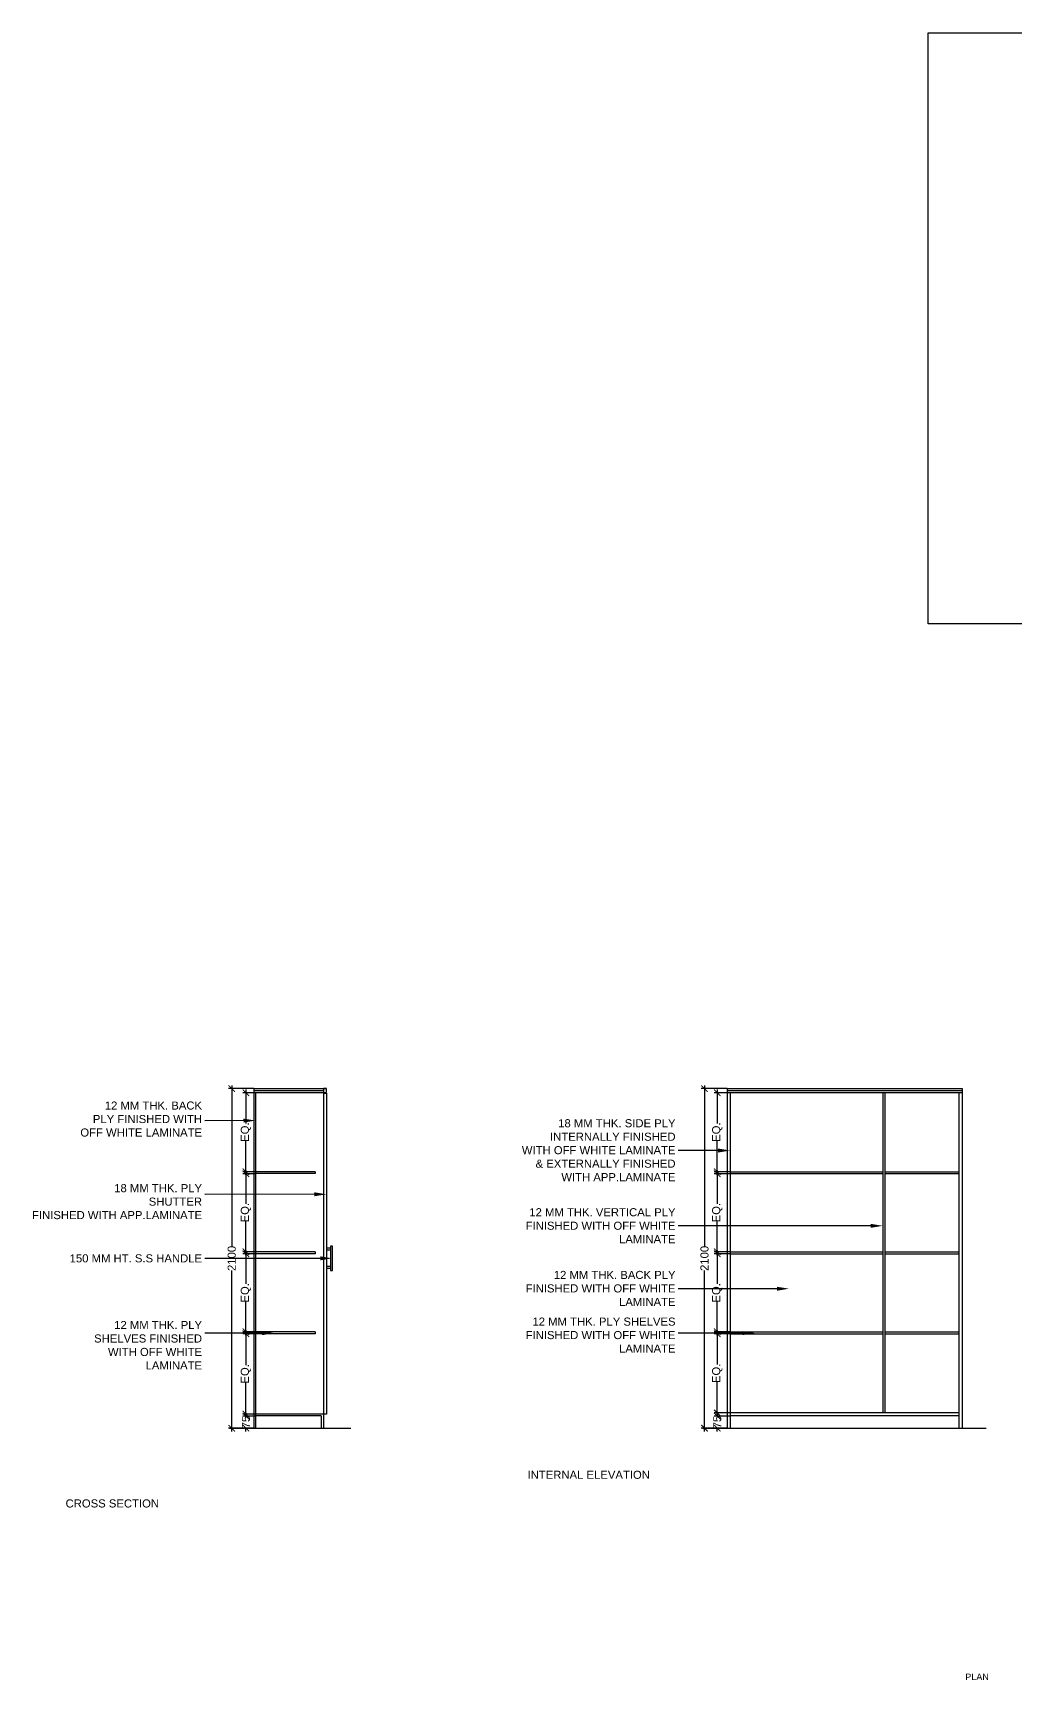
# Model space of a CAD drawing. Header units: millimetres. Extents: x -661525 to 498941, y 282148 to 1359693.
# Drawn here: x -349018 to -342945, y 282182 to 292369 of the extents above; entities that cross this region are included whole.
import ezdxf
from ezdxf import colors
from ezdxf.entities.mleader import LeaderData, LeaderLine
from ezdxf.math import Vec2, Vec3

# ---------------------------------------------------------------- set-up
doc = ezdxf.new("R2010")
doc.units = ezdxf.units.MM
doc.header["$LTSCALE"] = 2.5
doc.header["$PDMODE"] = 35
doc.header["$PDSIZE"] = 15
doc.layers.get('0').update_dxf_attribs({"linetype": 'CONTINUOUS'})
doc.layers.get('DEFPOINTS').update_dxf_attribs({"linetype": 'CONTINUOUS'})
doc.layers.add('DIM', color=47, linetype='CONTINUOUS', lineweight=18)
doc.layers.add('TEXT', color=7, linetype='CONTINUOUS', lineweight=9)
doc.layers.add('DOOR TYPE', color=7, linetype='CONTINUOUS')
doc.layers.add('I-FURN', color=14, linetype='CONTINUOUS')
doc.styles.add('ARIAL', font='arial.ttf')
doc.styles.add('COMPLEX', font='complex.shx', dxfattribs={"width": 0.8})
doc.styles.add('SIMPLEX', font='verdana.ttf', dxfattribs={"height": 200})
doc.styles.get("Standard").update_dxf_attribs({"font": 'txt.shx', "height": 1})
doc.dimstyles.new('TICK100', dxfattribs={"dimtxt": 250, "dimasz": 200, "dimexe": 150, "dimexo": 10, "dimgap": 50, "dimtad": 0, "dimdec": 0, "dimrnd": 5, "dimzin": 1, "dimdsep": 46, "dimtxsty": 'COMPLEX', "dimblk1": 'ARCHTICK', "dimblk2": 'ARCHTICK', "dimsah": 1, "dimcen": 0.09375, "dimdle": 150, "dimclrd": 11, "dimclre": 11, "dimclrt": 7, "dimadec": 0, "dimazin": 0, "dimtfac": 1, "dimtdec": 0, "dimtofl": 0, "dimtmove": 0, "dimatfit": 3, "dimldrblk": 'OPEN90', "dimfxl": 1, "dimtolj": 1, "dimtzin": 1, "dimarcsym": 0})

# ---------------------------------------------------------------- blocks, each defined once
blk = doc.blocks.new('_ARCHTICK')
at = {"color": 0, "linetype": 'ByBlock', "const_width": 0.15}
blk.add_lwpolyline([(-0.5, -0.5), (0.5, 0.5)], dxfattribs=at)
blk = doc.blocks.new('*D111')
at = {"layer": 'DEFPOINTS', "color": 0, "transparency": 16777216}
for p in [(-347701, 283815), (-347653, 283740), (-347641, 283815)]:
    blk.add_point(p, dxfattribs=at)
at = {"layer": 'DIM', "color": 8, "lineweight": -2, "transparency": 16777216}
for p, q in [((-347701, 283835), (-347701, 283814)), ((-347641, 283815), (-347721, 283815)), ((-347653, 283740), (-347721, 283740)), ((-347701, 283720), (-347701, 283742))]:
    blk.add_line(p, q, dxfattribs=at)
at = {"layer": 'DIM', "color": 8, "lineweight": -2, "transparency": 16777216, "xscale": 40, "yscale": 40, "zscale": 40}
for p, rotation in [((-347701, 283815), 90), ((-347701, 283740), 270)]:
    blk.add_blockref('_ARCHTICK', p, dxfattribs=dict(at, rotation=rotation))
at = {"layer": 'DIM', "color": 1, "transparency": 16777216, "insert": (-347701, 283778), "char_height": 50, "attachment_point": 5, "rotation": 90, "style": 'ARIAL'}
blk.add_mtext('\\A1;75', dxfattribs=at)
blk = doc.blocks.new('*D112')
at = {"layer": 'DEFPOINTS', "color": 0, "transparency": 16777216}
for p in [(-347701, 284324), (-347641, 284324), (-347641, 283827)]:
    blk.add_point(p, dxfattribs=at)
at = {"layer": 'DIM', "color": 8, "lineweight": -2, "transparency": 16777216}
for p, q in [((-347701, 284344), (-347701, 284130)), ((-347641, 284324), (-347721, 284324)), ((-347701, 283807), (-347701, 284021)), ((-347641, 283827), (-347721, 283827))]:
    blk.add_line(p, q, dxfattribs=at)
at = {"layer": 'DIM', "color": 8, "lineweight": -2, "transparency": 16777216, "xscale": 40, "yscale": 40, "zscale": 40}
for p, rotation in [((-347701, 284324), 90), ((-347701, 283827), 270)]:
    blk.add_blockref('_ARCHTICK', p, dxfattribs=dict(at, rotation=rotation))
at = {"layer": 'DIM', "color": 1, "transparency": 16777216, "insert": (-347701, 284076), "char_height": 50, "attachment_point": 5, "rotation": 90, "style": 'ARIAL'}
blk.add_mtext('\\A1;EQ.', dxfattribs=at)
blk = doc.blocks.new('*D113')
at = {"layer": 'DEFPOINTS', "color": 0, "transparency": 16777216}
for p in [(-347701, 284819), (-347641, 284819), (-347641, 284336)]:
    blk.add_point(p, dxfattribs=at)
at = {"layer": 'DIM', "color": 8, "lineweight": -2, "transparency": 16777216}
for p, q in [((-347701, 284839), (-347701, 284632)), ((-347641, 284819), (-347721, 284819)), ((-347701, 284316), (-347701, 284523)), ((-347641, 284336), (-347721, 284336))]:
    blk.add_line(p, q, dxfattribs=at)
at = {"layer": 'DIM', "color": 8, "lineweight": -2, "transparency": 16777216, "xscale": 40, "yscale": 40, "zscale": 40}
for p, rotation in [((-347701, 284819), 90), ((-347701, 284336), 270)]:
    blk.add_blockref('_ARCHTICK', p, dxfattribs=dict(at, rotation=rotation))
at = {"layer": 'DIM', "color": 1, "transparency": 16777216, "insert": (-347701, 284577), "char_height": 50, "attachment_point": 5, "rotation": 90, "style": 'ARIAL'}
blk.add_mtext('\\A1;EQ.', dxfattribs=at)
blk = doc.blocks.new('*D114')
at = {"layer": 'DEFPOINTS', "color": 0, "transparency": 16777216}
for p in [(-347701, 285314), (-347641, 285314), (-347641, 284831)]:
    blk.add_point(p, dxfattribs=at)
at = {"layer": 'DIM', "color": 8, "lineweight": -2, "transparency": 16777216}
for p, q in [((-347641, 285314), (-347721, 285314)), ((-347701, 285334), (-347701, 285127)), ((-347701, 284811), (-347701, 285018)), ((-347641, 284831), (-347721, 284831))]:
    blk.add_line(p, q, dxfattribs=at)
at = {"layer": 'DIM', "color": 8, "lineweight": -2, "transparency": 16777216, "xscale": 40, "yscale": 40, "zscale": 40}
for p, rotation in [((-347701, 285314), 90), ((-347701, 284831), 270)]:
    blk.add_blockref('_ARCHTICK', p, dxfattribs=dict(at, rotation=rotation))
at = {"layer": 'DIM', "color": 1, "transparency": 16777216, "insert": (-347701, 285073), "char_height": 50, "attachment_point": 5, "rotation": 90, "style": 'ARIAL'}
blk.add_mtext('\\A1;EQ.', dxfattribs=at)
blk = doc.blocks.new('*D115')
at = {"layer": 'DEFPOINTS', "color": 0, "transparency": 16777216}
for p in [(-347701, 285815), (-347641, 285815), (-347641, 285326)]:
    blk.add_point(p, dxfattribs=at)
at = {"layer": 'DIM', "color": 8, "lineweight": -2, "transparency": 16777216}
for p, q in [((-347641, 285815), (-347721, 285815)), ((-347701, 285835), (-347701, 285625)), ((-347701, 285306), (-347701, 285516)), ((-347641, 285326), (-347721, 285326))]:
    blk.add_line(p, q, dxfattribs=at)
at = {"layer": 'DIM', "color": 8, "lineweight": -2, "transparency": 16777216, "xscale": 40, "yscale": 40, "zscale": 40}
for p, rotation in [((-347701, 285815), 90), ((-347701, 285326), 270)]:
    blk.add_blockref('_ARCHTICK', p, dxfattribs=dict(at, rotation=rotation))
at = {"layer": 'DIM', "color": 1, "transparency": 16777216, "insert": (-347701, 285571), "char_height": 50, "attachment_point": 5, "rotation": 90, "style": 'ARIAL'}
blk.add_mtext('\\A1;EQ.', dxfattribs=at)
blk = doc.blocks.new('*D116')
at = {"layer": 'DEFPOINTS', "color": 0, "transparency": 16777216}
for p in [(-347653, 285840), (-347789, 283740), (-347653, 283740)]:
    blk.add_point(p, dxfattribs=at)
at = {"layer": 'DIM', "color": 8, "lineweight": -2, "transparency": 16777216}
for p, q in [((-347789, 285860), (-347789, 284865)), ((-347653, 285840), (-347809, 285840)), ((-347789, 283720), (-347789, 284715)), ((-347653, 283740), (-347809, 283740))]:
    blk.add_line(p, q, dxfattribs=at)
at = {"layer": 'DIM', "color": 8, "lineweight": -2, "transparency": 16777216, "xscale": 40, "yscale": 40, "zscale": 40}
for p, rotation in [((-347789, 285840), 90), ((-347789, 283740), 270)]:
    blk.add_blockref('_ARCHTICK', p, dxfattribs=dict(at, rotation=rotation))
at = {"layer": 'DIM', "color": 1, "transparency": 16777216, "insert": (-347789, 284790), "char_height": 50, "attachment_point": 5, "rotation": 90, "style": 'ARIAL'}
blk.add_mtext('\\A1;2100', dxfattribs=at)
blk = doc.blocks.new('*D117')
at = {"layer": 'DEFPOINTS', "color": 0, "transparency": 16777216}
for p in [(-344786, 283815), (-344725, 283740), (-344706, 283815)]:
    blk.add_point(p, dxfattribs=at)
at = {"layer": 'DIM', "color": 8, "lineweight": -2, "transparency": 16777216}
for p, q in [((-344786, 283835), (-344786, 283814)), ((-344706, 283815), (-344806, 283815)), ((-344725, 283740), (-344806, 283740)), ((-344786, 283720), (-344786, 283742))]:
    blk.add_line(p, q, dxfattribs=at)
at = {"layer": 'DIM', "color": 8, "lineweight": -2, "transparency": 16777216, "xscale": 40, "yscale": 40, "zscale": 40}
for p, rotation in [((-344786, 283815), 90), ((-344786, 283740), 270)]:
    blk.add_blockref('_ARCHTICK', p, dxfattribs=dict(at, rotation=rotation))
at = {"layer": 'DIM', "color": 1, "transparency": 16777216, "insert": (-344786, 283778), "char_height": 50, "attachment_point": 5, "rotation": 90, "style": 'ARIAL'}
blk.add_mtext('\\A1;75', dxfattribs=at)
blk = doc.blocks.new('*D118')
at = {"layer": 'DEFPOINTS', "color": 0, "transparency": 16777216}
for p in [(-344786, 284324), (-344706, 284324), (-344706, 283834)]:
    blk.add_point(p, dxfattribs=at)
at = {"layer": 'DIM', "color": 8, "lineweight": -2, "transparency": 16777216}
for p, q in [((-344786, 284344), (-344786, 284133)), ((-344706, 284324), (-344806, 284324)), ((-344786, 283814), (-344786, 284025)), ((-344706, 283834), (-344806, 283834))]:
    blk.add_line(p, q, dxfattribs=at)
at = {"layer": 'DIM', "color": 8, "lineweight": -2, "transparency": 16777216, "xscale": 40, "yscale": 40, "zscale": 40}
for p, rotation in [((-344786, 284324), 90), ((-344786, 283834), 270)]:
    blk.add_blockref('_ARCHTICK', p, dxfattribs=dict(at, rotation=rotation))
at = {"layer": 'DIM', "color": 1, "transparency": 16777216, "insert": (-344786, 284079), "char_height": 50, "attachment_point": 5, "rotation": 90, "style": 'ARIAL'}
blk.add_mtext('\\A1;EQ.', dxfattribs=at)
blk = doc.blocks.new('*D119')
at = {"layer": 'DEFPOINTS', "color": 0, "transparency": 16777216}
for p in [(-344786, 284819), (-344706, 284819), (-344706, 284336)]:
    blk.add_point(p, dxfattribs=at)
at = {"layer": 'DIM', "color": 8, "lineweight": -2, "transparency": 16777216}
for p, q in [((-344786, 284839), (-344786, 284632)), ((-344706, 284819), (-344806, 284819)), ((-344786, 284316), (-344786, 284523)), ((-344706, 284336), (-344806, 284336))]:
    blk.add_line(p, q, dxfattribs=at)
at = {"layer": 'DIM', "color": 8, "lineweight": -2, "transparency": 16777216, "xscale": 40, "yscale": 40, "zscale": 40}
for p, rotation in [((-344786, 284819), 90), ((-344786, 284336), 270)]:
    blk.add_blockref('_ARCHTICK', p, dxfattribs=dict(at, rotation=rotation))
at = {"layer": 'DIM', "color": 1, "transparency": 16777216, "insert": (-344786, 284577), "char_height": 50, "attachment_point": 5, "rotation": 90, "style": 'ARIAL'}
blk.add_mtext('\\A1;EQ.', dxfattribs=at)
blk = doc.blocks.new('*D120')
at = {"layer": 'DEFPOINTS', "color": 0, "transparency": 16777216}
for p in [(-344786, 285314), (-344706, 285314), (-344706, 284831)]:
    blk.add_point(p, dxfattribs=at)
at = {"layer": 'DIM', "color": 8, "lineweight": -2, "transparency": 16777216}
for p, q in [((-344706, 285314), (-344806, 285314)), ((-344786, 285334), (-344786, 285127)), ((-344786, 284811), (-344786, 285018)), ((-344706, 284831), (-344806, 284831))]:
    blk.add_line(p, q, dxfattribs=at)
at = {"layer": 'DIM', "color": 8, "lineweight": -2, "transparency": 16777216, "xscale": 40, "yscale": 40, "zscale": 40}
for p, rotation in [((-344786, 285314), 90), ((-344786, 284831), 270)]:
    blk.add_blockref('_ARCHTICK', p, dxfattribs=dict(at, rotation=rotation))
at = {"layer": 'DIM', "color": 1, "transparency": 16777216, "insert": (-344786, 285073), "char_height": 50, "attachment_point": 5, "rotation": 90, "style": 'ARIAL'}
blk.add_mtext('\\A1;EQ.', dxfattribs=at)
blk = doc.blocks.new('*D121')
at = {"layer": 'DEFPOINTS', "color": 0, "transparency": 16777216}
for p in [(-344786, 285815), (-344725, 285815), (-344706, 285326)]:
    blk.add_point(p, dxfattribs=at)
at = {"layer": 'DIM', "color": 8, "lineweight": -2, "transparency": 16777216}
for p, q in [((-344725, 285815), (-344806, 285815)), ((-344786, 285835), (-344786, 285625)), ((-344786, 285306), (-344786, 285516)), ((-344706, 285326), (-344806, 285326))]:
    blk.add_line(p, q, dxfattribs=at)
at = {"layer": 'DIM', "color": 8, "lineweight": -2, "transparency": 16777216, "xscale": 40, "yscale": 40, "zscale": 40}
for p, rotation in [((-344786, 285815), 90), ((-344786, 285326), 270)]:
    blk.add_blockref('_ARCHTICK', p, dxfattribs=dict(at, rotation=rotation))
at = {"layer": 'DIM', "color": 1, "transparency": 16777216, "insert": (-344786, 285571), "char_height": 50, "attachment_point": 5, "rotation": 90, "style": 'ARIAL'}
blk.add_mtext('\\A1;EQ.', dxfattribs=at)
blk = doc.blocks.new('*D122')
at = {"layer": 'DEFPOINTS', "color": 0, "transparency": 16777216}
for p in [(-344865, 285840), (-344725, 285840), (-344725, 283740)]:
    blk.add_point(p, dxfattribs=at)
at = {"layer": 'DIM', "color": 8, "lineweight": -2, "transparency": 16777216}
for p, q in [((-344865, 285860), (-344865, 284865)), ((-344725, 285840), (-344885, 285840)), ((-344865, 283720), (-344865, 284715)), ((-344725, 283740), (-344885, 283740))]:
    blk.add_line(p, q, dxfattribs=at)
at = {"layer": 'DIM', "color": 8, "lineweight": -2, "transparency": 16777216, "xscale": 40, "yscale": 40, "zscale": 40}
for p, rotation in [((-344865, 285840), 90), ((-344865, 283740), 270)]:
    blk.add_blockref('_ARCHTICK', p, dxfattribs=dict(at, rotation=rotation))
at = {"layer": 'DIM', "color": 1, "transparency": 16777216, "insert": (-344865, 284790), "char_height": 50, "attachment_point": 5, "rotation": 90, "style": 'ARIAL'}
blk.add_mtext('\\A1;2100', dxfattribs=at)

msp = doc.modelspace()

# ---------------------------------------------------------------- linework, layer by layer
at = {"layer": 'DOOR TYPE'}
for p, q in [((-347803.2, 283740.4), (-347053.2, 283740.4)), ((-344875, 283740.4), (-343122.6, 283740.4))]:
    msp.add_line(p, q, dxfattribs=at)
msp.add_lwpolyline([(-343481.2, 292369.3), (-335473.5, 292369.3), (-335473.5, 288714.2), (-343481.2, 288714.2)], close=True, dxfattribs=at)
at = {"layer": 'I-FURN'}
for p, q in [((-347653.2, 285840.4), (-347653.2, 283740.4)), ((-347653.2, 285840.4), (-347203.2, 285840.4)), ((-347653.2, 285827.9), (-347222.2, 285827.9)), ((-347653.2, 285815.4), (-347203.2, 285815.4)), ((-347641.2, 285815.4), (-347641.2, 283740.4)), ((-347222.2, 285812.4), (-347222.2, 283827.4)), ((-347222.2, 285812.4), (-347203.2, 285812.4)), ((-347203.2, 285812.4), (-347203.2, 283827.4)), ((-344725, 285840.4), (-343272.6, 285840.4)), ((-344725, 285840.4), (-344725, 283740.4)), ((-344725, 285827.9), (-343272.6, 285827.9)), ((-344725, 285815.4), (-343272.6, 285815.4)), ((-344706, 285815.4), (-344706, 283740.4)), ((-343762.7, 285815.4), (-343762.7, 283834.4)), ((-343750.7, 285815.4), (-343750.7, 283834.4)), ((-343291.6, 285815.4), (-343291.6, 283740.4)), ((-343272.6, 285840.4), (-343272.6, 283740.4)), ((-347272.2, 285326.1), (-347641.2, 285326.1)), ((-347272.2, 285314.1), (-347641.2, 285314.1)), ((-347272.2, 285326.1), (-347272.2, 285314.1)), ((-344706, 285326.1), (-343762.7, 285326.1)), ((-344706, 285314.1), (-343762.7, 285314.1)), ((-343750.7, 285326.1), (-343291.6, 285326.1)), ((-343750.7, 285314.1), (-343291.6, 285314.1)), ((-347272.2, 284830.9), (-347641.2, 284830.9)), ((-347272.2, 284818.9), (-347641.2, 284818.9)), ((-347272.2, 284830.9), (-347272.2, 284818.9)), ((-344706, 284830.9), (-343762.7, 284830.9)), ((-344706, 284818.9), (-343762.7, 284818.9)), ((-343750.7, 284830.9), (-343291.6, 284830.9)), ((-343750.7, 284818.9), (-343291.6, 284818.9)), ((-347272.2, 284335.6), (-347641.2, 284335.6)), ((-347272.2, 284335.6), (-347272.2, 284323.6)), ((-344706, 284335.6), (-343762.7, 284335.6)), ((-343750.7, 284335.6), (-343291.6, 284335.6)), ((-347272.2, 284323.6), (-347641.2, 284323.6)), ((-344706, 284323.6), (-343762.7, 284323.6)), ((-343750.7, 284323.6), (-343291.6, 284323.6)), ((-347203.2, 283827.4), (-347641.2, 283827.4)), ((-347222.2, 283827.4), (-347222.2, 283740.4)), ((-343291.6, 283834.4), (-344706, 283834.4)), ((-347235.2, 283815.4), (-347641.2, 283815.4)), ((-347235.2, 283815.4), (-347235.2, 283740.4)), ((-343291.6, 283815.4), (-344706, 283815.4))]:
    msp.add_line(p, q, dxfattribs=at)
at = {"layer": 'I-FURN', "color": 8}
for p, q in [((-347178.2, 284853.4), (-347203.2, 284853.4)), ((-347178.2, 284841.4), (-347203.2, 284841.4)), ((-347178.2, 284739.4), (-347203.2, 284739.4)), ((-347178.2, 284727.4), (-347203.2, 284727.4))]:
    msp.add_line(p, q, dxfattribs=at)
at = {"layer": 'I-FURN'}
msp.add_lwpolyline([(-347221.9, 285815.4), (-347203.2, 285815.4), (-347203.2, 285840.4), (-347221.9, 285840.4)], close=True, dxfattribs=at)
at = {"layer": 'I-FURN', "color": 8}
msp.add_lwpolyline([(-347178.2, 284865.4), (-347178.2, 284715.4), (-347166.2, 284715.4), (-347166.2, 284865.4)], close=True, dxfattribs=at)

# ---------------------------------------------------------------- texts
at = {"layer": 'TEXT', "char_height": 50, "attachment_point": 1, "style": 'SIMPLEX'}
for s, insert, width in [('\\pxqr,t6;{\\f@Arial Unicode MS|b0|i0|c0|p34;12 MM THK. BACK \\PPLY FINISHED WITH\\POFF WHITE LAMINATE}', (-349219.7, 285760.3), 1247.162), ('\\pxqr,t6;{\\f@Arial Unicode MS|b0|i0|c0|p34;18 MM THK. SIDE PLY\\PINTERNALLY FINISHED WITH OFF WHITE LAMINATE & EXTERNALLY FINISHED WITH APP.LAMINATE}', (-345997, 285651), 952.727), ('\\pxqr,t6;{\\f@Arial Unicode MS|b0|i0|c0|p34;18 MM THK. PLY \\PSHUTTER\\PFINISHED WITH APP.LAMINATE }', (-348993.2, 285249.5), 1020.732), ('\\pxqr,t6;{\\f@Arial Unicode MS|b0|i0|c0|p34;12 MM THK. VERTICAL PLY\\PFINISHED WITH OFF WHITE LAMINATE}', (-345997, 285100.5), 952.727), ('\\pxqr,t6;{\\f@Arial Unicode MS|b0|i0|c0|p34;150 MM HT. S.S HANDLE}', (-349219.7, 284815.3), 1247.162), ('\\pxqr,t6;{\\f@Arial Unicode MS|b0|i0|c0|p34;12 MM THK. BACK PLY\\PFINISHED WITH OFF WHITE LAMINATE}', (-345997, 284712.8), 952.727), ('\\pxqr,t6;{\\f@Arial Unicode MS|b0|i0|c0|p34;12 MM THK. PLY \\PSHELVES FINISHED \\PWITH OFF WHITE \\PLAMINATE }', (-349219.7, 284403.1), 1247.162), ('\\pxqr,t6;{\\f@Arial Unicode MS|b0|i0|c0|p34;12 MM THK. PLY SHELVES\\PFINISHED WITH OFF WHITE LAMINATE }', (-345997, 284424.1), 952.727)]:
    msp.add_mtext(s, dxfattribs=dict(at, insert=insert, width=width))
at = {"layer": 'TEXT', "color": 1, "width": 1247.162, "attachment_point": 1, "style": 'SIMPLEX'}
for s, insert, char_height in [('\\pxqc,t6;{\\f@Arial Unicode MS|b0|i0|c0|p34;INTERNAL ELEVATION}', (-346204.8, 283476.8), 50), ('\\pxqc,t6;{\\f@Arial Unicode MS|b0|i0|c0|p34;CROSS SECTION}', (-349151.2, 283299.5), 50), ('\\pxqc,t6;{\\f@Arial Unicode MS|b0|i0|c0|p34;PLAN}', (-343803, 282222.1), 40)]:
    msp.add_mtext(s, dxfattribs=dict(at, insert=insert, char_height=char_height))

# ---------------------------------------------------------------- dimensions: what is measured, and where the dimension line sits
at = {"layer": 'DIM'}
for base, p1, p2, picture, middle in [((-347788.8, 283740.4), (-347653.2, 285840.4), (-347653.2, 283740.4), '*D116', (-347788.8, 284790.4)), ((-344864.8, 285840.4), (-344725, 283740.4), (-344725, 285840.4), '*D122', (-344864.8, 284790.4)), ((-347701.4, 283815.4), (-347653.2, 283740.4), (-347641.2, 283815.4), '*D111', (-347701.4, 283777.9)), ((-344786.3, 283815.4), (-344725, 283740.4), (-344706, 283815.4), '*D117', (-344786.3, 283777.9))]:
    dim = msp.add_linear_dim(base=base, p1=p1, p2=p2, angle=90, dimstyle='TICK100', override={"dimtxt": 50, "dimasz": 40, "dimexe": 20, "dimexo": 0, "dimgap": 0, "dimrnd": 0, "dimtxsty": 'ARIAL', "dimdle": 20, "dimclrd": 8, "dimclre": 8, "dimclrt": 1}, dxfattribs=at)
    dim.commit()
    dim.dimension.update_dxf_attribs({"geometry": picture, "text_midpoint": middle})
for base, p1, p2, picture, middle in [((-347701.4, 285815.4), (-347641.2, 285326.1), (-347641.2, 285815.4), '*D115', (-347701.4, 285570.8)), ((-344786.3, 285815.4), (-344706, 285326.1), (-344725, 285815.4), '*D121', (-344786.3, 285570.8)), ((-347701.4, 285314.1), (-347641.2, 284830.9), (-347641.2, 285314.1), '*D114', (-347701.4, 285072.5)), ((-344786.3, 285314.1), (-344706, 284830.9), (-344706, 285314.1), '*D120', (-344786.3, 285072.5)), ((-347701.4, 284818.9), (-347641.2, 284335.6), (-347641.2, 284818.9), '*D113', (-347701.4, 284577.3)), ((-344786.3, 284818.9), (-344706, 284335.6), (-344706, 284818.9), '*D119', (-344786.3, 284577.3)), ((-347701.4, 284323.6), (-347641.2, 283827.4), (-347641.2, 284323.6), '*D112', (-347701.4, 284075.5)), ((-344786.3, 284323.6), (-344706, 283834.4), (-344706, 284323.6), '*D118', (-344786.3, 284079))]:
    dim = msp.add_linear_dim(base=base, p1=p1, p2=p2, angle=90, text='EQ.', dimstyle='TICK100', override={"dimtxt": 50, "dimasz": 40, "dimexe": 20, "dimexo": 0, "dimgap": 0, "dimrnd": 0, "dimtxsty": 'ARIAL', "dimdle": 20, "dimclrd": 8, "dimclre": 8, "dimclrt": 1}, dxfattribs=at)
    dim.commit()
    dim.dimension.update_dxf_attribs({"geometry": picture, "text_midpoint": middle})

# ---------------------------------------------------------------- leaders
ml = msp.add_multileader_mtext('Standard', dxfattribs=at)
ml.set_content('', color=256)
ml.set_leader_properties()
ml.build(insert=Vec2(0, 0))
ml.multileader.update_dxf_attribs({"text_right_attachment_type": 6, "dogleg_length": 0.36, "arrow_head_size": 75})
ctx = ml.context
ctx.base_point, ctx.arrow_head_size, ctx.plane_origin = Vec3(-347957.6, 285644.4), 75, Vec3(-347641.2, 285642.4)
ctx.right_attachment, ctx.text_align_type = 6, 2
notes = []
notes.append((ctx, [(0, (1, 1, 0), (-347953.2, 285641.6), (-1, 0), 0.36, [(0, [(-347641.2, 285642.4)], 0, [])])]))
ctx.mtext.insert, ctx.mtext.alignment, ctx.mtext.flow_direction = Vec3(-347955.6, 285646.4), 3, 5
ml = msp.add_multileader_mtext('Standard', dxfattribs=at)
ml.set_content('', color=256)
ml.set_leader_properties()
ml.build(insert=Vec2(0, 0))
ml.multileader.update_dxf_attribs({"text_right_attachment_type": 6, "dogleg_length": 0.36, "arrow_head_size": 75})
ctx = ml.context
ctx.base_point, ctx.arrow_head_size, ctx.plane_origin = Vec3(-345029.4, 285459.3), 75, Vec3(-344706, 285457.3)
ctx.right_attachment, ctx.text_align_type = 6, 2
notes.append((ctx, [(0, (1, 1, 0), (-345025, 285456.5), (-1, 0), 0.36, [(0, [(-344706, 285457.3)], 0, [])])]))
ctx.mtext.insert, ctx.mtext.alignment, ctx.mtext.flow_direction = Vec3(-345027.4, 285461.3), 3, 5
ml = msp.add_multileader_mtext('Standard', dxfattribs=at)
ml.set_content('', color=256)
ml.set_leader_properties()
ml.build(insert=Vec2(0, 0))
ml.multileader.update_dxf_attribs({"text_right_attachment_type": 6, "dogleg_length": 0.36, "arrow_head_size": 75})
ctx = ml.context
ctx.base_point, ctx.arrow_head_size, ctx.plane_origin = Vec3(-347957.6, 285188.7), 75, Vec3(-347203.2, 285186.7)
ctx.right_attachment, ctx.text_align_type = 6, 2
notes.append((ctx, [(0, (1, 1, 0), (-347953.2, 285185.9), (-1, 0), 0.36, [(0, [(-347203.2, 285186.7)], 0, [])])]))
ctx.mtext.insert, ctx.mtext.alignment, ctx.mtext.flow_direction = Vec3(-347955.6, 285190.7), 3, 5
ml = msp.add_multileader_mtext('Standard', dxfattribs=at)
ml.set_content('', color=256)
ml.set_leader_properties()
ml.build(insert=Vec2(0, 0))
ml.multileader.update_dxf_attribs({"text_right_attachment_type": 6, "dogleg_length": 0.36, "arrow_head_size": 75})
ctx = ml.context
ctx.base_point, ctx.arrow_head_size, ctx.plane_origin = Vec3(-345029.4, 284993.5), 75, Vec3(-343762.7, 284991.5)
ctx.right_attachment, ctx.text_align_type = 6, 2
notes.append((ctx, [(0, (1, 1, 0), (-345025, 284990.7), (-1, 0), 0.36, [(0, [(-343762.7, 284991.5)], 0, [])])]))
ctx.mtext.insert, ctx.mtext.alignment, ctx.mtext.flow_direction = Vec3(-345027.4, 284995.5), 3, 5
ml = msp.add_multileader_mtext('Standard', dxfattribs=at)
ml.set_content('', color=256)
ml.set_leader_properties()
ml.build(insert=Vec2(0, 0))
ml.multileader.update_dxf_attribs({"text_right_attachment_type": 6, "dogleg_length": 0.36, "arrow_head_size": 75})
ctx = ml.context
ctx.base_point, ctx.arrow_head_size, ctx.plane_origin = Vec3(-347957.6, 284792.4), 75, Vec3(-347166.2, 284790.4)
ctx.right_attachment, ctx.text_align_type = 6, 2
notes.append((ctx, [(0, (1, 1, 0), (-347953.2, 284789.6), (-1, 0), 0.36, [(0, [(-347166.2, 284790.4)], 0, [])])]))
ctx.mtext.insert, ctx.mtext.alignment, ctx.mtext.flow_direction = Vec3(-347955.6, 284794.4), 3, 5
ml = msp.add_multileader_mtext('Standard', dxfattribs=at)
ml.set_content('', color=256)
ml.set_leader_properties()
ml.build(insert=Vec2(0, 0))
ml.multileader.update_dxf_attribs({"text_right_attachment_type": 6, "dogleg_length": 0.36, "arrow_head_size": 75})
ctx = ml.context
ctx.base_point, ctx.arrow_head_size, ctx.plane_origin = Vec3(-345029.4, 284604.4), 75, Vec3(-344342.1, 284602.4)
ctx.right_attachment, ctx.text_align_type = 6, 2
notes.append((ctx, [(0, (1, 1, 0), (-345025, 284601.6), (-1, 0), 0.36, [(0, [(-344342.1, 284602.4)], 0, [])])]))
ctx.mtext.insert, ctx.mtext.alignment, ctx.mtext.flow_direction = Vec3(-345027.4, 284606.4), 3, 5
ml = msp.add_multileader_mtext('Standard', dxfattribs=at)
ml.set_content('', color=256)
ml.set_leader_properties()
ml.build(insert=Vec2(0, 0))
ml.multileader.update_dxf_attribs({"text_right_attachment_type": 6, "dogleg_length": 0.36, "arrow_head_size": 75})
ctx = ml.context
ctx.base_point, ctx.arrow_head_size, ctx.plane_origin = Vec3(-347957.6, 284330), 75, Vec3(-347526, 284328)
ctx.right_attachment, ctx.text_align_type = 6, 2
notes.append((ctx, [(0, (1, 1, 0), (-347953.2, 284327.2), (-1, 0), 0.36, [(0, [(-347526, 284328)], 0, [])])]))
ctx.mtext.insert, ctx.mtext.alignment, ctx.mtext.flow_direction = Vec3(-347955.6, 284332), 3, 5
ml = msp.add_multileader_mtext('Standard', dxfattribs=at)
ml.set_content('', color=256)
ml.set_leader_properties()
ml.build(insert=Vec2(0, 0))
ml.multileader.update_dxf_attribs({"text_right_attachment_type": 6, "dogleg_length": 0.36, "arrow_head_size": 75})
ctx = ml.context
ctx.base_point, ctx.arrow_head_size, ctx.plane_origin = Vec3(-345029.4, 284330.1), 75, Vec3(-344553.9, 284328.1)
ctx.right_attachment, ctx.text_align_type = 6, 2
notes.append((ctx, [(0, (1, 1, 0), (-345025, 284327.3), (-1, 0), 0.36, [(0, [(-344553.9, 284328.1)], 0, [])])]))
ctx.mtext.insert, ctx.mtext.alignment, ctx.mtext.flow_direction = Vec3(-345027.4, 284332.1), 3, 5
for ctx, leaders in notes:
    for number, flags, end, landing, length, lines in leaders:
        leader = LeaderData()
        leader.index, (leader.has_last_leader_line, leader.has_dogleg_vector, leader.attachment_direction) = number, flags
        leader.last_leader_point, leader.dogleg_vector, leader.dogleg_length = Vec3(end), Vec3(landing), length
        for number, points, colour, breaks in lines:
            line = LeaderLine()
            line.index, line.vertices, line.color, line.breaks = number, Vec3.list(points), colors.encode_raw_color(colour), breaks
            leader.lines.append(line)
        ctx.leaders.append(leader)

doc.saveas('drawing.dxf')
